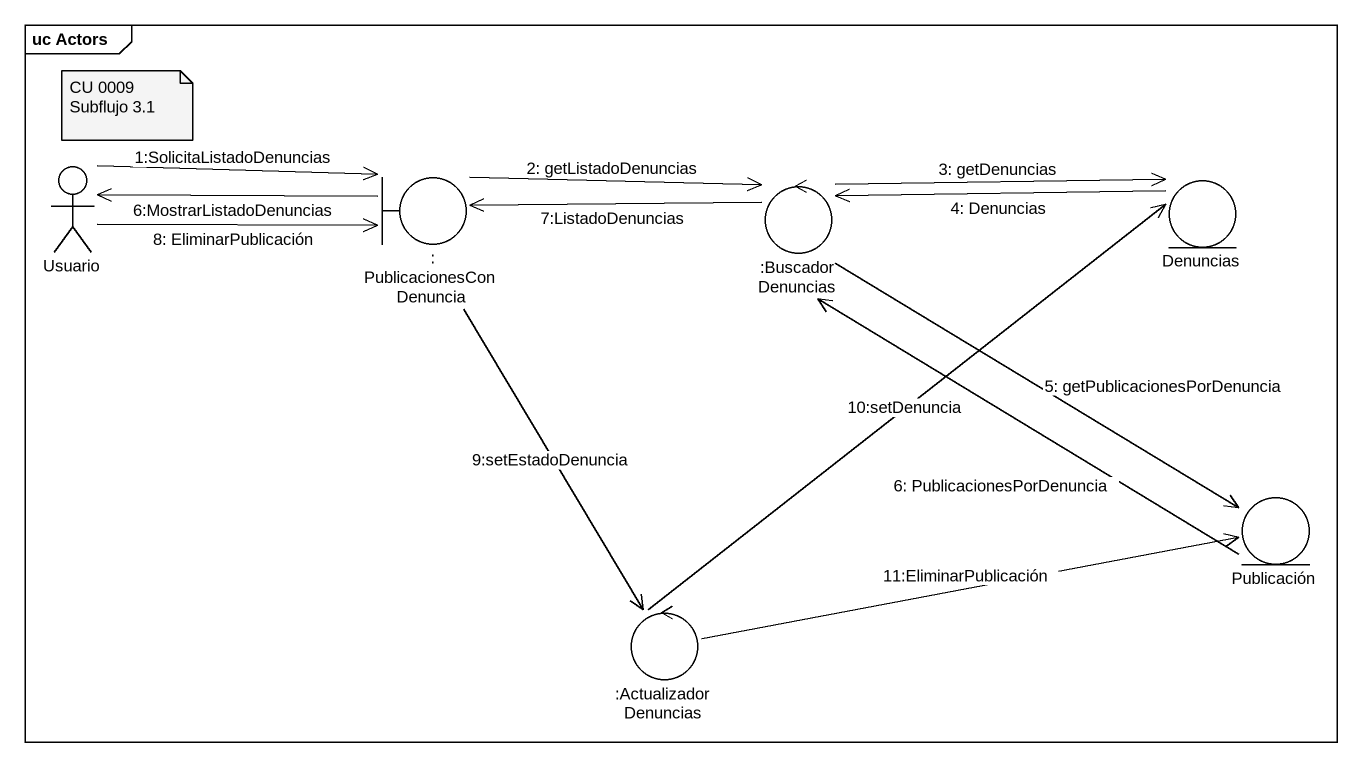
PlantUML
@startuml
mainframe uc Actors
actor Usuario
boundary ": PublicacionesConDenuncia" as PublicacionesConDenuncia
control ":BuscadorDenuncias" as BuscadorDenuncias
entity Denuncias
entity Publicación
control ":ActualizadorDenuncias" as ActualizadorDenuncias
Usuario -right-> PublicacionesConDenuncia : 1:SolicitaListadoDenuncias
Usuario -right-> PublicacionesConDenuncia : 8: EliminarPublicación
PublicacionesConDenuncia -left-> Usuario : 6:MostrarListadoDenuncias
PublicacionesConDenuncia -right-> BuscadorDenuncias : 2: getListadoDenuncias
PublicacionesConDenuncia --> ActualizadorDenuncias : 9:setEstadoDenuncia
BuscadorDenuncias -left-> PublicacionesConDenuncia : 7:ListadoDenuncias
BuscadorDenuncias -right-> Denuncias : 3: getDenuncias
BuscadorDenuncias --> Publicación : 5: getPublicacionesPorDenuncia
Denuncias -left-> BuscadorDenuncias : 4: Denuncias
Publicación -up-> BuscadorDenuncias : 6: PublicacionesPorDenuncia
ActualizadorDenuncias -up-> Denuncias : 10:setDenuncia
ActualizadorDenuncias -right-> Publicación : 11:EliminarPublicación
note as N1
  CU 0009 Subflujo 3.1
end note
@enduml
